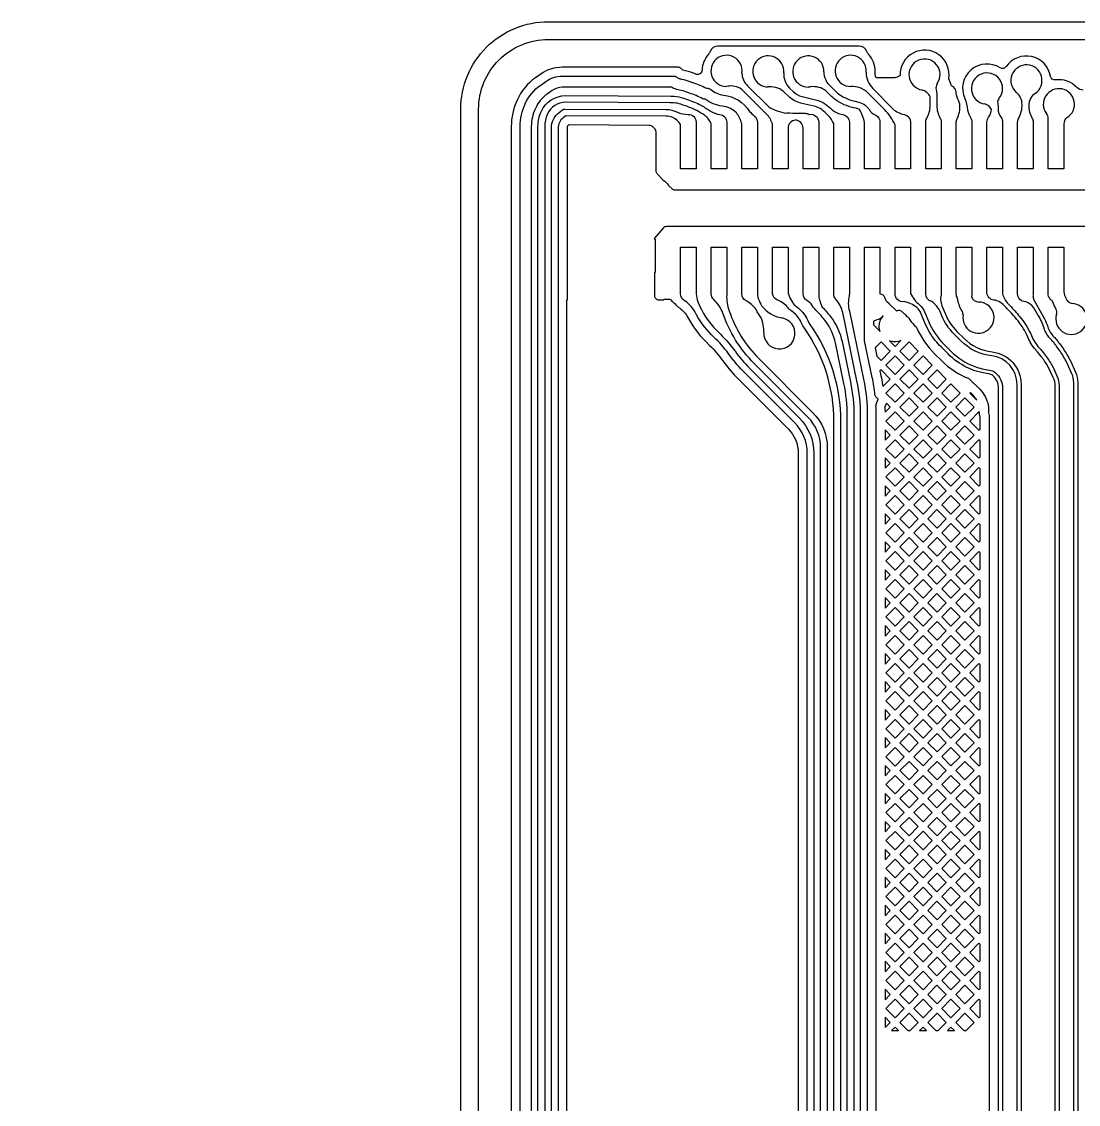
# Model space of a CAD drawing. Extents: x 726 to 3150, y -650 to 148.
# Drawn here: x 2597.8 to 2609.87, y -518.36 to -505.98 of the extents above; entities that cross this region are included whole.
import ezdxf

# ---------------------------------------------------------------- set-up
doc = ezdxf.new("R2010")
doc.units = 0
doc.layers.add('bak_bak_btr2-bcq2792', color=8, linetype='Continuous')
doc.layers.add('bak_outline', color=12, linetype='Continuous')

msp = doc.modelspace()

# ---------------------------------------------------------------- linework, layer by layer
at = {"layer": 'bak_bak_btr2-bcq2792'}
for p, q in [((2604.044, -507.164), (2604.044, -507.165)), ((2607.527, -509.447), (2607.604, -509.524)), ((2608.627, -510.227), (2608.71, -510.31)), ((2607.675, -510.342), (2607.658, -510.383)), ((2607.66, -510.647), (2607.66, -510.767)), ((2607.66, -510.967), (2607.66, -511.086)), ((2607.66, -511.287), (2607.66, -511.406)), ((2607.66, -511.606), (2607.66, -511.726)), ((2607.66, -511.926), (2607.66, -512.045)), ((2607.66, -512.246), (2607.66, -512.365)), ((2607.66, -512.565), (2607.66, -512.685)), ((2607.66, -512.885), (2607.66, -513.005)), ((2607.66, -513.205), (2607.66, -513.324)), ((2607.66, -513.525), (2607.66, -513.644)), ((2607.66, -513.844), (2607.66, -513.964)), ((2607.66, -514.164), (2607.66, -514.283)), ((2607.66, -514.484), (2607.66, -514.603)), ((2607.66, -514.803), (2607.66, -514.923)), ((2607.66, -515.123), (2607.66, -515.242)), ((2607.66, -515.443), (2607.66, -515.562)), ((2607.66, -515.762), (2607.66, -515.882)), ((2607.66, -516.082), (2607.66, -516.202)), ((2607.66, -516.402), (2607.66, -516.521)), ((2607.66, -516.721), (2607.66, -516.841)), ((2607.66, -517.041), (2607.66, -517.161)), ((2607.66, -517.361), (2607.66, -517.48)), ((2607.734, -517.514), (2607.814, -517.514)), ((2608.054, -517.514), (2608.134, -517.514)), ((2608.374, -517.514), (2608.453, -517.514))]:
    msp.add_line(p, q, dxfattribs=at)
for points in [[(2598, -555.381), (2598, -549.881, -0.196002), (2602.246, -539.466, 0.196006), (2603.017, -537.576), (2603.017, -506.983, -0.414216), (2603.814, -506.186), (2615.413, -506.186, -0.414216), (2616.21, -506.983), (2616.21, -537.991, -0.202307), (2611.708, -548.661, 0.202311), (2611.194, -549.881), (2611.194, -555.381, 0.202315), (2611.708, -556.601, -0.202307), (2616.21, -567.271), (2616.21, -588.803, -0.414217), (2615.413, -589.599), (2603.814, -589.599, -0.414217), (2603.017, -588.803), (2603.017, -567.686, 0.196007), (2602.246, -565.796, -0.196002)], [(2608.627, -510.547), (2608.733, -510.653), (2608.747, -510.639), (2608.747, -510.503, -0.149073), (2608.739, -510.475), (2608.739, -510.447), (2608.733, -510.441)]]:
    msp.add_lwpolyline(points, format="xyb", close=True, dxfattribs=at)
for points in [[(2609.925, -506.765, -0.213384), (2609.849, -506.734, 0.241314), (2609.608, -506.649, -0.405472), (2609.55, -506.608, 0.673839), (2609.044, -506.496, -0.403705), (2608.975, -506.51, 0.743973), (2608.57, -506.861, -0.095296), (2608.601, -506.992, 0.073841), (2608.639, -507.084, -0.140782), (2608.652, -507.131), (2608.652, -507.664), (2608.474, -507.664), (2608.474, -507.131, -0.111852), (2608.483, -507.092, 0.121106), (2608.516, -506.935, 0.040312), (2608.501, -506.893, -0.068653), (2608.473, -506.799, -0.117355), (2608.472, -506.788, -0.009736), (2608.47, -506.774, 0.242835), (2608.427, -506.719, -0.323133), (2608.413, -506.693), (2608.387, -506.635, 1.108351), (2607.832, -506.598), (2607.797, -506.618, -0.131162), (2607.772, -506.624), (2607.559, -506.624, -0.115319), (2607.546, -506.551, 0.192821), (2607.472, -506.356, -0.096877), (2607.452, -506.323, 0.310572), (2607.363, -506.262), (2605.751, -506.262, 0.307698), (2605.663, -506.322, -0.098491), (2605.642, -506.356, 0.18008), (2605.569, -506.537, -0.553907), (2605.494, -506.581, -0.016669), (2605.469, -506.572, 0.051771), (2605.35, -506.538), (2605.331, -506.519, 0.200027), (2605.295, -506.504), (2603.973, -506.504, 0.154805), (2603.726, -506.582), (2603.667, -506.624, 0.133964), (2603.457, -506.879, 0.108635), (2603.39, -507.182), (2603.39, -537.453, 0.032892)], [(2606.025, -506.57, 0.212417), (2606.09, -506.715), (2606.333, -506.958, 0.092261), (2606.532, -507.028, -0.073082), (2606.572, -507.025, 0.018851), (2606.703, -507.03), (2606.746, -507.03, -0.142247), (2606.794, -507.044, -0.481272), (2606.902, -507.131), (2606.902, -507.664), (2606.724, -507.664), (2606.724, -507.201, 0.400614), (2606.634, -507.107, 0.373595), (2606.552, -507.201), (2606.552, -507.664), (2606.374, -507.664), (2606.374, -507.149, 0.02562), (2606.346, -507.091, 0.069643), (2606.306, -507.039), (2606.036, -506.769, 0.216375), (2605.883, -506.719, -0.048426), (2605.849, -506.723)], [(2606.503, -506.568, 0.210322), (2606.569, -506.741), (2606.61, -506.781, 0.13674), (2606.713, -506.839), (2606.882, -506.88, -0.095), (2606.98, -506.926, -0.046444), (2607.054, -506.989, 0.14014), (2607.177, -507.043, -0.370296), (2607.252, -507.131), (2607.252, -507.664), (2607.074, -507.664), (2607.074, -507.146, 0.118952), (2606.936, -506.988, 0.094741), (2606.864, -506.954), (2606.695, -506.913, -0.136756), (2606.556, -506.835), (2606.516, -506.795, 0.216763), (2606.338, -506.729, -0.042408), (2606.332, -506.729, -0.008879), (2606.326, -506.729)], [(2606.961, -506.555, 0.223857), (2607.04, -506.723), (2607.104, -506.787, 0.063044), (2607.157, -506.828, 0.085793), (2607.343, -506.898, -0.185965), (2607.474, -506.98, -0.025898), (2607.496, -507.013, 0.048882), (2607.556, -507.053, -0.274061), (2607.602, -507.131), (2607.602, -507.664), (2607.424, -507.664), (2607.424, -507.137, 0.109896), (2607.367, -506.987, 0.075388), (2607.329, -506.973, -0.085935), (2607.118, -506.893, -0.062893), (2607.05, -506.84), (2606.986, -506.777, 0.218371), (2606.812, -506.728, -0.041052), (2606.805, -506.729, -0.031196), (2606.783, -506.73)], [(2607.444, -506.56, 0.19878), (2607.522, -506.747), (2607.752, -506.981, 0.131773), (2607.88, -507.044, -0.358867), (2607.952, -507.131), (2607.952, -507.664), (2607.774, -507.664), (2607.774, -507.161, 0.090889), (2607.656, -506.99), (2607.467, -506.8, 0.211918), (2607.266, -506.723)], [(2603.492, -537.454), (2603.492, -507.182, -0.10871), (2603.55, -506.921, -0.134201), (2603.726, -506.707), (2603.785, -506.666, -0.154702), (2603.973, -506.606), (2605.248, -506.606, -0.212605), (2605.295, -506.627, -0.004307), (2605.298, -506.628, 0.055906), (2605.335, -506.639, -0.050474), (2605.431, -506.667, 0.017202), (2605.464, -506.679, -0.039413), (2605.622, -506.743, -0.199063), (2605.668, -506.758, 0.147633), (2605.816, -506.822, -0.223747), (2606.112, -507.008, 0.034668), (2606.168, -507.061, -0.229825), (2606.202, -507.131), (2606.202, -507.664), (2606.024, -507.664), (2606.024, -507.146, 0.061393), (2605.962, -507.024, 0.161778), (2605.801, -506.948, -0.132205), (2605.605, -506.87, -0.114713), (2605.577, -506.863, 0.043026), (2605.425, -506.8, -0.017433), (2605.384, -506.785, 0.050805), (2605.312, -506.764, -0.055715), (2605.248, -506.745, 0.02011), (2605.24, -506.742, -0.076948), (2605.222, -506.733), (2603.973, -506.733, 0.154682), (2603.858, -506.769), (2603.799, -506.811, 0.135073), (2603.665, -506.975, 0.10878), (2603.619, -507.182), (2603.621, -537.471, -0.022228)], [(2608.257, -506.69, 0.08998), (2608.24, -506.739, -0.062307), (2608.251, -506.834), (2608.251, -506.942, 0.133816), (2608.291, -507.088, -0.127861), (2608.302, -507.131), (2608.302, -507.664), (2608.124, -507.664), (2608.124, -507.131, -0.134431), (2608.137, -507.086, 0.131808), (2608.175, -506.942), (2608.175, -506.842, 0.218682), (2608.082, -506.763)], [(2603.695, -537.453), (2603.695, -507.182, -0.109189), (2603.734, -507.006, -0.293787), (2604.011, -506.828), (2605.213, -506.834, -0.087447), (2605.226, -506.836), (2605.25, -506.836, -0.09463), (2605.357, -506.857, 0.017931), (2605.402, -506.872, -0.04849), (2605.558, -506.939, -0.031975), (2605.664, -507.005, 0.111532), (2605.774, -507.043, -0.380119), (2605.852, -507.131), (2605.852, -507.664), (2605.675, -507.664), (2605.675, -507.149, 0.120616), (2605.597, -507.051, 0.028624), (2605.508, -506.999, -0.018978), (2605.505, -506.997, 0.042779), (2605.379, -506.945, -0.018007), (2605.329, -506.927, 0.096113), (2605.248, -506.912), (2605.215, -506.912, -0.087447), (2605.202, -506.91), (2604.011, -506.904, 0.294479), (2603.804, -507.038, 0.1092), (2603.772, -507.182), (2603.772, -537.451, -0.017288)], [(2609.375, -506.801, 0.230139), (2609.301, -506.937, 0.128918), (2609.342, -507.089, -0.123822), (2609.352, -507.131), (2609.352, -507.664), (2609.174, -507.664), (2609.174, -507.131, -0.132484), (2609.187, -507.086, 0.133929), (2609.225, -506.928, 0.228313), (2609.159, -506.79)], [(2608.965, -506.856, 0.101658), (2608.945, -506.896, -0.047197), (2608.951, -506.96), (2608.951, -506.978, 0.163349), (2608.985, -507.078, -0.159913), (2609.002, -507.131), (2609.002, -507.664), (2608.824, -507.664), (2608.824, -507.131, -0.165886), (2608.843, -507.076, 0.149083), (2608.875, -506.985, 0.232465), (2608.799, -506.923)], [(2603.849, -537.458), (2603.848, -507.201, -0.238385), (2603.939, -507.02), (2603.977, -506.99, -0.173045), (2604.001, -506.981), (2605.16, -506.986, -0.125794), (2605.288, -507.019, 0.120092), (2605.41, -507.042, -0.425074), (2605.502, -507.131), (2605.502, -507.664), (2605.325, -507.664), (2605.325, -507.157, 0.113861), (2605.237, -507.078, 0.10351), (2605.16, -507.062), (2604.014, -507.058), (2603.983, -507.083, 0.235237), (2603.924, -507.201), (2603.925, -537.448, -0.102662)], [(2609.738, -507.079, 0.229582), (2609.702, -507.153), (2609.702, -507.664), (2609.524, -507.664), (2609.524, -507.091, 0.170625), (2609.503, -507.032)], [(2604.026, -536.339), (2604.026, -509.163), (2604.032, -509.163), (2604.032, -507.177, -0.094884), (2604.044, -507.164)], [(2604.044, -507.165), (2604.05, -507.16), (2604.964, -507.164, -0.197643), (2605, -507.179), (2605.025, -507.205, -0.198964), (2605.04, -507.24), (2605.04, -507.683, 0.063473), (2605.042, -507.696, 0.094287), (2605.061, -507.726), (2605.127, -507.793, -0.123008), (2605.187, -507.854), (2605.223, -507.891, 0.201987), (2605.259, -507.906), (2613.53, -507.906, -0.28875), (2613.656, -507.985), (2613.774, -508.267, -0.043855), (2613.833, -508.405, -0.004366), (2613.894, -508.521, -0.10458), (2613.897, -508.531, -0.084845), (2613.902, -508.561), (2613.902, -509.35, -0.200406), (2613.876, -509.413), (2613.848, -509.441), (2613.848, -537.867, -0.202318)], [(2613.553, -508.325), (2605.164, -508.325, 0.21739), (2605.126, -508.342), (2605.025, -508.458), (2605.025, -508.467), (2605.034, -508.467), (2605.034, -508.848), (2605.025, -508.848), (2605.025, -509.113, 0.414254), (2605.075, -509.163), (2605.13, -509.163, 0.414689), (2605.134, -509.159, -0.414689), (2605.139, -509.154), (2605.197, -509.154, -0.229598), (2605.217, -509.164, 0.110741), (2605.257, -509.203, 0.098354), (2605.31, -509.255, -0.111785), (2605.397, -509.344, 0.079082), (2605.607, -509.634), (2605.656, -509.682, -0.039374), (2605.806, -509.858, 0.039329), (2605.985, -510.068), (2606.554, -510.638, -0.198753), (2606.669, -510.915), (2606.669, -537.464, -0.013224)], [(2606.771, -537.464), (2606.771, -510.915, 0.198834), (2606.626, -510.565), (2606.057, -509.996, -0.039378), (2605.888, -509.798, 0.039321), (2605.728, -509.61), (2605.679, -509.562, -0.07943), (2605.487, -509.296, 0.116263), (2605.366, -509.169, -0.256525), (2605.325, -509.094), (2605.325, -508.561), (2605.502, -508.561), (2605.502, -509.092, 0.062755), (2605.521, -509.186, 0.10138), (2605.733, -509.508), (2605.782, -509.556, -0.039361), (2605.95, -509.754, 0.039333), (2606.111, -509.942), (2606.68, -510.512, -0.198833), (2606.847, -510.915), (2606.847, -537.537, -0.010052)], [(2606.924, -537.465), (2606.924, -510.852, 0.198756), (2606.778, -510.502), (2606.165, -509.888, -0.114208), (2605.807, -509.314, 0.112375), (2605.703, -509.159, -0.208771), (2605.675, -509.094), (2605.675, -508.561), (2605.852, -508.561), (2605.852, -509.094, -0.021854), (2605.852, -509.102, 0.114045), (2605.879, -509.289, 0.114299), (2606.219, -509.834), (2606.832, -510.448, -0.19875), (2607, -510.852), (2607, -537.472, -0.014443)], [(2606.024, -509.094), (2606.024, -508.561), (2606.202, -508.561), (2606.202, -509.091, 0.048379), (2606.212, -509.148, 0.026944), (2606.251, -509.233, 0.176741), (2606.48, -509.369)], [(2607.076, -537.476), (2607.076, -510.552, 0.153996), (2606.739, -509.485, -0.046151), (2606.707, -509.428, 0.107672), (2606.622, -509.314, 0.010697), (2606.613, -509.307), (2606.585, -509.285, -0.054462), (2606.555, -509.255, 0.126301), (2606.432, -509.165, -0.273462), (2606.375, -509.094), (2606.374, -509.094), (2606.374, -508.561), (2606.552, -508.561), (2606.552, -509.074, 0.038877), (2606.565, -509.119, 0.030719), (2606.605, -509.195, -0.021779), (2606.607, -509.198, 0.011118), (2606.615, -509.209, 0.050188), (2606.632, -509.225), (2606.672, -509.256, -0.108125), (2606.776, -509.397, 0.046187), (2606.802, -509.442, -0.153948), (2607.152, -510.552), (2607.152, -537.476, -0.014254)], [(2607.228, -537.464), (2607.228, -510.488, 0.051196), (2607.19, -510.117), (2607.094, -509.655, 0.110452), (2606.983, -509.409, 0.035181), (2606.87, -509.279, -0.070248), (2606.815, -509.207, 0.04678), (2606.767, -509.17, -0.261115), (2606.724, -509.094), (2606.724, -508.561), (2606.902, -508.561), (2606.902, -509.094, 0.1208), (2606.943, -509.244, -0.029988), (2607.044, -509.363, -0.110415), (2607.169, -509.64), (2607.265, -510.101, -0.051195), (2607.305, -510.488), (2607.305, -537.48, -0.014083)], [(2607.381, -537.464), (2607.381, -510.488, 0.051225), (2607.339, -510.086), (2607.178, -509.307, 0.117475), (2607.097, -509.154, -0.185435), (2607.074, -509.094), (2607.074, -508.561), (2607.252, -508.561), (2607.252, -509.094, -0.059051), (2607.25, -509.115, 0.119815), (2607.252, -509.291), (2607.414, -510.07, -0.051225), (2607.457, -510.488), (2607.457, -537.484, -0.013918)], [(2607.559, -537.464), (2607.557, -510.396), (2607.556, -510.376, -0.108269), (2607.56, -510.355), (2607.583, -510.299), (2607.56, -510.276, -0.170406), (2607.545, -510.246, 0.011492), (2607.532, -510.148, 0.011591), (2607.514, -510.049), (2607.427, -509.63, -0.052142), (2607.426, -509.62), (2607.424, -508.561), (2607.602, -508.561), (2607.602, -509.094, -0.339487), (2607.652, -509.131, 0.16286), (2607.699, -509.197, -0.038665), (2607.705, -509.202), (2607.79, -509.287, -0.005021), (2607.793, -509.288, -0.359474), (2607.857, -509.298, 0.024067), (2607.885, -509.327, -0.031852), (2607.901, -509.343, -0.009991), (2607.903, -509.344), (2607.919, -509.358, -0.079592), (2607.93, -509.37, 0.058637), (2607.993, -509.45, -0.035263), (2607.998, -509.455), (2608.014, -509.471, -0.094616), (2608.024, -509.486, 0.092299), (2608.224, -509.778), (2608.304, -509.857, 0.102538), (2608.612, -510.059, -0.103067), (2608.629, -510.071), (2608.742, -510.183, -0.13301), (2608.839, -510.366, -0.058601), (2608.84, -510.377), (2608.84, -510.455, -0.149073), (2608.849, -510.483), (2608.847, -537.884)], [(2608.957, -537.678), (2608.957, -510.172, 0.221271), (2608.89, -510.028, 0.144452), (2608.847, -510.009, -0.166207), (2608.38, -509.781), (2608.3, -509.701, -0.029153), (2608.234, -509.627, -0.068886), (2608.115, -509.424), (2608.073, -509.323, 0.101573), (2608.023, -509.25, 0.113036), (2607.88, -509.182, -0.470358), (2607.774, -509.094), (2607.774, -508.561), (2607.952, -508.561), (2607.952, -509.091, 0.11679), (2608.055, -509.219, -0.100506), (2608.114, -509.305), (2608.156, -509.406, 0.098182), (2608.332, -509.669), (2608.412, -509.749, 0.109141), (2608.686, -509.924, 0.056733), (2608.853, -509.965, -0.144836), (2608.919, -509.993, -0.222382), (2609.002, -510.173), (2609.002, -537.678, -0.006013)], [(2609.169, -537.678), (2609.169, -510.128, 0.381345), (2608.878, -509.802, -0.16949), (2608.528, -509.633), (2608.449, -509.553, -0.098208), (2608.308, -509.344), (2608.285, -509.289, 0.118408), (2608.194, -509.181, -0.352449), (2608.124, -509.094), (2608.124, -508.561), (2608.302, -508.561), (2608.302, -509.094, -0.108762), (2608.294, -509.132, -0.03229), (2608.294, -509.134, 0.080825), (2608.31, -509.23), (2608.35, -509.326, 0.098209), (2608.48, -509.522), (2608.56, -509.601, 0.169565), (2608.883, -509.757, -0.381208), (2609.214, -510.128), (2609.214, -537.678, -0.006311)], [(2608.474, -509.094), (2608.474, -508.561), (2608.652, -508.561), (2608.652, -509.094, -0.088469), (2608.647, -509.125, 0.295414), (2608.73, -509.187)], [(2609.603, -537.932), (2609.603, -510.143, 0.108703), (2609.582, -510.048), (2609.52, -509.92, 0.029792), (2609.443, -509.808, 0.019513), (2609.386, -509.741, -0.034041), (2609.385, -509.738), (2609.382, -509.735, -0.080798), (2609.29, -509.588, 0.072597), (2609.18, -509.403, 0.023127), (2609.063, -509.272, -0.019129), (2609.032, -509.238, 0.122203), (2608.921, -509.166, -0.383745), (2608.826, -509.094), (2608.824, -509.094), (2608.824, -508.561), (2609.002, -508.561), (2609.002, -509.094), (2609.002, -509.094)], [(2609.816, -537.986), (2609.816, -510.107, 0.108718), (2609.794, -510.006), (2609.736, -509.88, 0.027429), (2609.699, -509.812, 0.02755), (2609.616, -509.689, -0.007135), (2609.59, -509.653, 0.043727), (2609.557, -509.616, -0.118435), (2609.476, -509.485, 0.051128), (2609.407, -509.332), (2609.361, -509.252, 0.126819), (2609.267, -509.183, -0.42768), (2609.174, -509.094), (2609.174, -508.561), (2609.352, -508.561), (2609.352, -509.094, -0.067637), (2609.349, -509.118, 0.050819), (2609.361, -509.163), (2609.483, -509.381, -0.027924), (2609.518, -509.471, 0.118348), (2609.589, -509.584, -0.043651), (2609.626, -509.627, 0.00712), (2609.652, -509.662, -0.027559), (2609.738, -509.788, -0.027365), (2609.777, -509.861), (2609.835, -509.987, -0.108713), (2609.861, -510.107), (2609.861, -537.995, -0.161553)], [(2609.524, -509.094), (2609.524, -508.561), (2609.702, -508.561), (2609.702, -509.07, 0.036255), (2609.724, -509.143, 0.268455), (2609.798, -509.203)], [(2606.275, -509.537, 0.112851), (2606.243, -509.367, -0.02878), (2606.186, -509.274, 0.129712), (2606.072, -509.173, -0.27906), (2606.024, -509.094)], [(2608.551, -509.335, 0.139528), (2608.537, -509.285, -0.111541), (2608.489, -509.143, -0.146238), (2608.474, -509.094)], [(2609.002, -509.094, 0.121337), (2609.066, -509.208, 0.019362), (2609.095, -509.24, -0.02312), (2609.215, -509.374, -0.072599), (2609.332, -509.571, 0.083716), (2609.42, -509.71, -0.019522), (2609.479, -509.781, -0.029798), (2609.559, -509.897, -0.027235), (2609.587, -509.949), (2609.623, -510.029, -0.108704), (2609.648, -510.143), (2609.648, -537.932, -0.009118)], [(2609.619, -509.328, 0.176208), (2609.612, -509.264, -0.032019), (2609.577, -509.185, 0.093069), (2609.55, -509.16, -0.235715), (2609.538, -509.141, -0.139182), (2609.524, -509.094)], [(2607.604, -509.524, -0.085542), (2607.593, -509.464, -0.183452), (2607.638, -509.346), (2607.636, -509.344, -0.293755), (2607.567, -509.389, -0.112324), (2607.531, -509.405), (2607.527, -509.409), (2607.527, -509.447)], [(2607.84, -509.628, -0.10005), (2607.771, -509.642, -0.085536), (2607.712, -509.632)], [(2607.602, -509.974), (2607.613, -510.028), (2607.613, -510.029, -0.011589), (2607.632, -510.132), (2607.632, -510.132, -0.002402), (2607.635, -510.152)], [(2608.71, -510.31, 0.060041), (2608.668, -510.253), (2608.635, -510.22), (2608.627, -510.227)], [(2607.658, -510.383), (2607.658, -510.391), (2607.658, -510.392, -0.006209), (2607.66, -510.447)]]:
    msp.add_lwpolyline(points, format="xyb", dxfattribs=at)
for points in [[(2607.547, -509.709), (2607.567, -509.807), (2607.614, -509.854), (2607.72, -509.748), (2607.614, -509.642)], [(2607.828, -509.748), (2607.934, -509.854), (2608.04, -509.748), (2607.934, -509.642)], [(2607.668, -509.908), (2607.774, -510.014), (2607.88, -509.908), (2607.774, -509.802)], [(2607.988, -509.908), (2608.094, -510.014), (2608.2, -509.908), (2608.094, -509.802)], [(2607.828, -510.067), (2607.934, -510.173), (2608.04, -510.068), (2607.934, -509.962)], [(2608.148, -510.068), (2608.254, -510.174), (2608.36, -510.068), (2608.254, -509.962)], [(2607.668, -510.227), (2607.774, -510.333), (2607.88, -510.227), (2607.774, -510.121)], [(2607.988, -510.227), (2608.094, -510.333), (2608.2, -510.227), (2608.094, -510.121)], [(2608.307, -510.227), (2608.413, -510.333), (2608.519, -510.227), (2608.413, -510.121)], [(2607.828, -510.387), (2607.934, -510.493), (2608.04, -510.387), (2607.934, -510.281)], [(2608.148, -510.387), (2608.254, -510.493), (2608.359, -510.387), (2608.254, -510.281)], [(2608.467, -510.387), (2608.573, -510.493), (2608.679, -510.387), (2608.573, -510.281)], [(2607.668, -510.547), (2607.774, -510.653), (2607.88, -510.547), (2607.774, -510.441)], [(2607.988, -510.547), (2608.094, -510.653), (2608.2, -510.547), (2608.094, -510.441)], [(2608.307, -510.547), (2608.413, -510.653), (2608.519, -510.547), (2608.413, -510.441)], [(2607.828, -510.707), (2607.934, -510.813), (2608.04, -510.707), (2607.934, -510.601)], [(2608.148, -510.707), (2608.254, -510.813), (2608.36, -510.707), (2608.254, -510.601)], [(2608.467, -510.707), (2608.573, -510.813), (2608.679, -510.707), (2608.573, -510.601)], [(2607.668, -510.867), (2607.774, -510.973), (2607.88, -510.867), (2607.774, -510.761)], [(2607.988, -510.867), (2608.094, -510.973), (2608.2, -510.867), (2608.094, -510.761)], [(2608.307, -510.867), (2608.413, -510.973), (2608.519, -510.867), (2608.413, -510.761)], [(2608.627, -510.867), (2608.733, -510.973), (2608.747, -510.958), (2608.747, -510.775), (2608.733, -510.761)], [(2607.828, -511.027), (2607.934, -511.133), (2608.04, -511.027), (2607.934, -510.921)], [(2608.148, -511.027), (2608.254, -511.133), (2608.36, -511.027), (2608.254, -510.921)], [(2608.467, -511.027), (2608.573, -511.133), (2608.679, -511.027), (2608.573, -510.921)], [(2607.668, -511.186), (2607.774, -511.292), (2607.88, -511.187), (2607.774, -511.081)], [(2607.988, -511.187), (2608.094, -511.293), (2608.2, -511.187), (2608.094, -511.081)], [(2608.307, -511.187), (2608.413, -511.292), (2608.519, -511.186), (2608.413, -511.081)], [(2608.627, -511.186), (2608.733, -511.292), (2608.747, -511.278), (2608.747, -511.095), (2608.733, -511.08)], [(2607.828, -511.346), (2607.934, -511.452), (2608.04, -511.346), (2607.934, -511.24)], [(2608.148, -511.346), (2608.253, -511.452), (2608.359, -511.346), (2608.254, -511.24)], [(2608.467, -511.346), (2608.573, -511.452), (2608.679, -511.346), (2608.573, -511.24)], [(2607.668, -511.506), (2607.774, -511.612), (2607.88, -511.506), (2607.774, -511.4)], [(2607.988, -511.506), (2608.094, -511.612), (2608.2, -511.506), (2608.094, -511.4)], [(2608.307, -511.506), (2608.413, -511.612), (2608.519, -511.506), (2608.413, -511.4)], [(2608.627, -511.506), (2608.733, -511.612), (2608.747, -511.598), (2608.747, -511.415), (2608.733, -511.4)], [(2607.828, -511.666), (2607.934, -511.772), (2608.04, -511.666), (2607.934, -511.56)], [(2608.148, -511.666), (2608.254, -511.772), (2608.359, -511.666), (2608.253, -511.56)], [(2608.467, -511.666), (2608.573, -511.772), (2608.679, -511.666), (2608.573, -511.56)], [(2607.668, -511.826), (2607.774, -511.932), (2607.88, -511.826), (2607.774, -511.72)], [(2607.988, -511.826), (2608.094, -511.932), (2608.2, -511.826), (2608.094, -511.72)], [(2608.307, -511.826), (2608.413, -511.932), (2608.519, -511.826), (2608.413, -511.72)], [(2608.627, -511.826), (2608.733, -511.932), (2608.747, -511.917), (2608.747, -511.734), (2608.733, -511.72)], [(2607.828, -511.986), (2607.934, -512.092), (2608.04, -511.986), (2607.934, -511.88)], [(2608.148, -511.986), (2608.254, -512.092), (2608.36, -511.986), (2608.254, -511.88)], [(2608.467, -511.986), (2608.573, -512.092), (2608.679, -511.986), (2608.573, -511.88)], [(2607.668, -512.146), (2607.774, -512.252), (2607.88, -512.146), (2607.774, -512.04)], [(2607.988, -512.146), (2608.094, -512.252), (2608.2, -512.146), (2608.094, -512.04)], [(2608.307, -512.146), (2608.413, -512.252), (2608.519, -512.146), (2608.413, -512.04)], [(2608.627, -512.146), (2608.733, -512.252), (2608.747, -512.237), (2608.747, -512.054), (2608.733, -512.04)], [(2607.828, -512.305), (2607.934, -512.411), (2608.04, -512.306), (2607.934, -512.2)], [(2608.148, -512.306), (2608.253, -512.411), (2608.359, -512.305), (2608.254, -512.2)], [(2608.467, -512.305), (2608.573, -512.411), (2608.679, -512.305), (2608.573, -512.199)], [(2607.668, -512.465), (2607.774, -512.571), (2607.88, -512.465), (2607.774, -512.359)], [(2607.988, -512.465), (2608.094, -512.571), (2608.2, -512.465), (2608.094, -512.359)], [(2608.307, -512.465), (2608.413, -512.571), (2608.519, -512.465), (2608.413, -512.359)], [(2608.627, -512.465), (2608.733, -512.571), (2608.747, -512.557), (2608.747, -512.374), (2608.733, -512.359)], [(2607.828, -512.625), (2607.934, -512.731), (2608.04, -512.625), (2607.934, -512.519)], [(2608.148, -512.625), (2608.254, -512.731), (2608.359, -512.625), (2608.253, -512.519)], [(2608.467, -512.625), (2608.573, -512.731), (2608.679, -512.625), (2608.573, -512.519)], [(2607.668, -512.785), (2607.774, -512.891), (2607.88, -512.785), (2607.774, -512.679)], [(2607.988, -512.785), (2608.094, -512.891), (2608.2, -512.785), (2608.094, -512.679)], [(2608.307, -512.785), (2608.413, -512.891), (2608.519, -512.785), (2608.413, -512.679)], [(2608.627, -512.785), (2608.733, -512.891), (2608.747, -512.876), (2608.747, -512.693), (2608.733, -512.679)], [(2607.828, -512.945), (2607.934, -513.051), (2608.04, -512.945), (2607.934, -512.839)], [(2608.148, -512.945), (2608.254, -513.051), (2608.36, -512.945), (2608.254, -512.839)], [(2608.467, -512.945), (2608.573, -513.051), (2608.679, -512.945), (2608.573, -512.839)], [(2607.668, -513.105), (2607.774, -513.211), (2607.88, -513.105), (2607.774, -512.999)], [(2607.988, -513.105), (2608.094, -513.211), (2608.2, -513.105), (2608.094, -512.999)], [(2608.307, -513.105), (2608.413, -513.211), (2608.519, -513.105), (2608.413, -512.999)], [(2608.627, -513.105), (2608.733, -513.211), (2608.747, -513.196), (2608.747, -513.013), (2608.733, -512.999)], [(2607.828, -513.265), (2607.934, -513.371), (2608.04, -513.265), (2607.934, -513.158)], [(2608.148, -513.265), (2608.254, -513.37), (2608.359, -513.265), (2608.254, -513.159)], [(2608.467, -513.265), (2608.573, -513.371), (2608.679, -513.265), (2608.573, -513.158)], [(2607.668, -513.424), (2607.774, -513.53), (2607.88, -513.424), (2607.774, -513.318)], [(2607.988, -513.424), (2608.094, -513.53), (2608.2, -513.424), (2608.094, -513.318)], [(2608.307, -513.424), (2608.413, -513.53), (2608.519, -513.424), (2608.413, -513.318)], [(2608.627, -513.424), (2608.733, -513.53), (2608.747, -513.516), (2608.747, -513.333), (2608.733, -513.318)], [(2607.828, -513.584), (2607.934, -513.69), (2608.04, -513.584), (2607.934, -513.478)], [(2608.148, -513.584), (2608.254, -513.69), (2608.36, -513.584), (2608.254, -513.478)], [(2608.467, -513.584), (2608.573, -513.69), (2608.679, -513.584), (2608.573, -513.478)], [(2607.668, -513.744), (2607.774, -513.85), (2607.88, -513.744), (2607.774, -513.638)], [(2607.988, -513.744), (2608.094, -513.85), (2608.2, -513.744), (2608.094, -513.638)], [(2608.307, -513.744), (2608.413, -513.85), (2608.519, -513.744), (2608.413, -513.638)], [(2608.627, -513.744), (2608.733, -513.85), (2608.747, -513.836), (2608.747, -513.653), (2608.733, -513.638)], [(2607.828, -513.904), (2607.934, -514.01), (2608.04, -513.904), (2607.934, -513.798)], [(2608.148, -513.904), (2608.254, -514.01), (2608.36, -513.904), (2608.254, -513.798)], [(2608.467, -513.904), (2608.573, -514.01), (2608.679, -513.904), (2608.573, -513.798)], [(2607.668, -514.064), (2607.774, -514.17), (2607.88, -514.064), (2607.774, -513.958)], [(2607.988, -514.064), (2608.094, -514.17), (2608.2, -514.064), (2608.094, -513.958)], [(2608.307, -514.064), (2608.413, -514.17), (2608.519, -514.064), (2608.413, -513.958)], [(2608.627, -514.064), (2608.733, -514.17), (2608.747, -514.155), (2608.747, -513.972), (2608.733, -513.958)], [(2607.828, -514.224), (2607.934, -514.33), (2608.04, -514.224), (2607.934, -514.118)], [(2608.148, -514.224), (2608.254, -514.329), (2608.359, -514.224), (2608.254, -514.118)], [(2608.467, -514.224), (2608.573, -514.33), (2608.679, -514.224), (2608.573, -514.118)], [(2607.668, -514.384), (2607.774, -514.49), (2607.88, -514.384), (2607.774, -514.277)], [(2607.988, -514.384), (2608.094, -514.489), (2608.2, -514.383), (2608.094, -514.277)], [(2608.307, -514.383), (2608.413, -514.489), (2608.519, -514.384), (2608.413, -514.277)], [(2608.627, -514.384), (2608.733, -514.489), (2608.747, -514.475), (2608.747, -514.292), (2608.733, -514.277)], [(2607.828, -514.543), (2607.934, -514.649), (2608.04, -514.543), (2607.934, -514.437)], [(2608.148, -514.543), (2608.254, -514.649), (2608.36, -514.543), (2608.254, -514.437)], [(2608.467, -514.543), (2608.573, -514.649), (2608.679, -514.543), (2608.573, -514.437)], [(2607.668, -514.703), (2607.774, -514.809), (2607.88, -514.703), (2607.774, -514.597)], [(2607.988, -514.703), (2608.094, -514.809), (2608.2, -514.703), (2608.094, -514.597)], [(2608.307, -514.703), (2608.413, -514.809), (2608.519, -514.703), (2608.413, -514.597)], [(2608.627, -514.703), (2608.733, -514.809), (2608.747, -514.795), (2608.747, -514.612), (2608.733, -514.597)], [(2607.828, -514.863), (2607.934, -514.969), (2608.04, -514.863), (2607.934, -514.757)], [(2608.148, -514.863), (2608.253, -514.969), (2608.359, -514.863), (2608.254, -514.757)], [(2608.467, -514.863), (2608.573, -514.969), (2608.679, -514.863), (2608.573, -514.757)], [(2607.668, -515.023), (2607.774, -515.129), (2607.88, -515.023), (2607.774, -514.917)], [(2607.988, -515.023), (2608.094, -515.129), (2608.2, -515.023), (2608.094, -514.917)], [(2608.307, -515.023), (2608.413, -515.129), (2608.519, -515.023), (2608.413, -514.917)], [(2608.627, -515.023), (2608.733, -515.129), (2608.747, -515.114), (2608.747, -514.931), (2608.733, -514.917)], [(2607.828, -515.183), (2607.934, -515.289), (2608.04, -515.183), (2607.934, -515.077)], [(2608.148, -515.183), (2608.254, -515.289), (2608.359, -515.183), (2608.253, -515.077)], [(2608.467, -515.183), (2608.573, -515.289), (2608.679, -515.183), (2608.573, -515.077)], [(2607.668, -515.343), (2607.774, -515.448), (2607.88, -515.342), (2607.774, -515.237)], [(2607.988, -515.342), (2608.094, -515.448), (2608.2, -515.342), (2608.094, -515.236)], [(2608.307, -515.342), (2608.413, -515.448), (2608.519, -515.343), (2608.413, -515.237)], [(2608.627, -515.343), (2608.733, -515.448), (2608.747, -515.434), (2608.747, -515.251), (2608.733, -515.237)], [(2607.828, -515.502), (2607.934, -515.608), (2608.04, -515.502), (2607.934, -515.396)], [(2608.148, -515.502), (2608.254, -515.608), (2608.36, -515.502), (2608.254, -515.396)], [(2608.467, -515.502), (2608.573, -515.608), (2608.679, -515.502), (2608.573, -515.396)], [(2607.668, -515.662), (2607.774, -515.768), (2607.88, -515.662), (2607.774, -515.556)], [(2607.988, -515.662), (2608.094, -515.768), (2608.2, -515.662), (2608.094, -515.556)], [(2608.307, -515.662), (2608.413, -515.768), (2608.519, -515.662), (2608.413, -515.556)], [(2608.627, -515.662), (2608.733, -515.768), (2608.747, -515.754), (2608.747, -515.571), (2608.733, -515.556)], [(2607.828, -515.822), (2607.934, -515.928), (2608.04, -515.822), (2607.934, -515.716)], [(2608.148, -515.822), (2608.253, -515.928), (2608.359, -515.822), (2608.254, -515.716)], [(2608.467, -515.822), (2608.573, -515.928), (2608.679, -515.822), (2608.573, -515.716)], [(2607.668, -515.982), (2607.774, -516.088), (2607.88, -515.982), (2607.774, -515.876)], [(2607.988, -515.982), (2608.094, -516.088), (2608.2, -515.982), (2608.094, -515.876)], [(2608.307, -515.982), (2608.413, -516.088), (2608.519, -515.982), (2608.413, -515.876)], [(2608.627, -515.982), (2608.733, -516.088), (2608.747, -516.074), (2608.747, -515.89), (2608.733, -515.876)], [(2607.828, -516.142), (2607.934, -516.248), (2608.04, -516.142), (2607.934, -516.036)], [(2608.148, -516.142), (2608.254, -516.248), (2608.359, -516.142), (2608.253, -516.036)], [(2608.467, -516.142), (2608.573, -516.248), (2608.679, -516.142), (2608.573, -516.036)], [(2607.668, -516.302), (2607.774, -516.408), (2607.88, -516.302), (2607.774, -516.196)], [(2607.988, -516.302), (2608.094, -516.408), (2608.2, -516.302), (2608.094, -516.196)], [(2608.307, -516.302), (2608.413, -516.408), (2608.519, -516.302), (2608.413, -516.196)], [(2608.627, -516.302), (2608.733, -516.408), (2608.747, -516.393), (2608.747, -516.21), (2608.733, -516.196)], [(2607.828, -516.461), (2607.934, -516.567), (2608.04, -516.461), (2607.934, -516.355)], [(2608.148, -516.461), (2608.254, -516.567), (2608.36, -516.461), (2608.254, -516.355)], [(2608.467, -516.461), (2608.573, -516.567), (2608.679, -516.461), (2608.573, -516.356)], [(2607.668, -516.621), (2607.774, -516.727), (2607.88, -516.621), (2607.774, -516.515)], [(2607.988, -516.621), (2608.094, -516.727), (2608.2, -516.621), (2608.094, -516.515)], [(2608.307, -516.621), (2608.413, -516.727), (2608.519, -516.621), (2608.413, -516.515)], [(2608.627, -516.621), (2608.733, -516.727), (2608.747, -516.713), (2608.747, -516.53), (2608.733, -516.515)], [(2607.828, -516.781), (2607.934, -516.887), (2608.04, -516.781), (2607.934, -516.675)], [(2608.148, -516.781), (2608.253, -516.887), (2608.359, -516.781), (2608.254, -516.675)], [(2608.467, -516.781), (2608.573, -516.887), (2608.679, -516.781), (2608.573, -516.675)], [(2607.668, -516.941), (2607.774, -517.047), (2607.88, -516.941), (2607.774, -516.835)], [(2607.988, -516.941), (2608.094, -517.047), (2608.2, -516.941), (2608.094, -516.835)], [(2608.307, -516.941), (2608.413, -517.047), (2608.519, -516.941), (2608.413, -516.835)], [(2608.627, -516.941), (2608.733, -517.047), (2608.747, -517.033), (2608.747, -516.849), (2608.733, -516.835)], [(2607.828, -517.101), (2607.934, -517.207), (2608.04, -517.101), (2607.934, -516.995)], [(2608.148, -517.101), (2608.254, -517.207), (2608.359, -517.101), (2608.253, -516.995)], [(2608.467, -517.101), (2608.573, -517.207), (2608.679, -517.101), (2608.573, -516.995)], [(2607.668, -517.261), (2607.774, -517.367), (2607.88, -517.261), (2607.774, -517.155)], [(2607.988, -517.261), (2608.094, -517.367), (2608.2, -517.261), (2608.094, -517.155)], [(2608.307, -517.261), (2608.413, -517.367), (2608.519, -517.261), (2608.413, -517.155)], [(2608.627, -517.261), (2608.733, -517.367), (2608.747, -517.352), (2608.747, -517.169), (2608.733, -517.155)], [(2607.828, -517.421), (2607.922, -517.514), (2607.946, -517.514), (2608.04, -517.421), (2607.934, -517.315)], [(2608.148, -517.421), (2608.241, -517.514), (2608.266, -517.514), (2608.36, -517.421), (2608.254, -517.315)], [(2608.467, -517.421), (2608.561, -517.514), (2608.585, -517.514), (2608.679, -517.421), (2608.573, -517.315)]]:
    msp.add_lwpolyline(points, close=True, dxfattribs=at)
for points in [[(2607.712, -509.632), (2607.774, -509.694), (2607.84, -509.628)], [(2607.635, -510.152), (2607.72, -510.067), (2607.614, -509.962), (2607.602, -509.974)], [(2607.66, -510.447), (2607.72, -510.387), (2607.675, -510.342)], [(2607.66, -510.767), (2607.72, -510.707), (2607.66, -510.647)], [(2607.66, -511.086), (2607.72, -511.027), (2607.66, -510.967)], [(2607.66, -511.406), (2607.72, -511.346), (2607.66, -511.287)], [(2607.66, -511.726), (2607.72, -511.666), (2607.66, -511.606)], [(2607.66, -512.045), (2607.72, -511.986), (2607.66, -511.926)], [(2607.66, -512.365), (2607.72, -512.305), (2607.66, -512.246)], [(2607.66, -512.685), (2607.72, -512.625), (2607.66, -512.565)], [(2607.66, -513.005), (2607.72, -512.945), (2607.66, -512.885)], [(2607.66, -513.324), (2607.72, -513.265), (2607.66, -513.205)], [(2607.66, -513.644), (2607.72, -513.584), (2607.66, -513.525)], [(2607.66, -513.964), (2607.72, -513.904), (2607.66, -513.844)], [(2607.66, -514.283), (2607.72, -514.224), (2607.66, -514.164)], [(2607.66, -514.603), (2607.72, -514.543), (2607.66, -514.484)], [(2607.66, -514.923), (2607.72, -514.863), (2607.66, -514.803)], [(2607.66, -515.242), (2607.72, -515.183), (2607.66, -515.123)], [(2607.66, -515.562), (2607.72, -515.502), (2607.66, -515.443)], [(2607.66, -515.882), (2607.72, -515.822), (2607.66, -515.762)], [(2607.66, -516.202), (2607.72, -516.142), (2607.66, -516.082)], [(2607.66, -516.521), (2607.72, -516.461), (2607.66, -516.402)], [(2607.66, -516.841), (2607.72, -516.781), (2607.66, -516.721)], [(2607.66, -517.161), (2607.72, -517.101), (2607.66, -517.041)], [(2607.66, -517.48), (2607.72, -517.421), (2607.66, -517.361)], [(2607.814, -517.514), (2607.774, -517.474), (2607.734, -517.514)], [(2608.134, -517.514), (2608.094, -517.474), (2608.054, -517.514)], [(2608.453, -517.514), (2608.413, -517.474), (2608.374, -517.514)]]:
    msp.add_lwpolyline(points, dxfattribs=at)
for centre, start, end in [((2605.849, -506.545), 351.777, 269.9066), ((2606.326, -506.551), 354.4177, 269.9991), ((2606.783, -506.552), 359.1922, 269.9766), ((2607.266, -506.545), 355.3763, 269.894), ((2608.111, -506.588), 325.1337, 260.3836), ((2608.825, -506.747), 322.017, 261.536), ((2609.275, -506.655), 304.2602, 229.588), ((2609.646, -506.927), 301.364, 216.3639), ((2608.727, -509.365), 170.241, 89.1374), ((2609.789, -509.38), 163.0694, 87.1881), ((2606.453, -509.545), 177.6474, 81.0207)]:
    msp.add_arc(centre, 0.178, start, end, dxfattribs=at)
at = {"layer": 'bak_outline'}
msp.add_lwpolyline([(2603.814, -505.983), (2615.413, -505.983, -0.414215), (2616.413, -506.983), (2616.413, -537.991, -0.202312), (2611.85, -548.807, 0.202309), (2611.397, -549.881), (2611.397, -555.381, 0.202309), (2611.85, -556.456, -0.202312), (2616.413, -567.272), (2616.413, -588.803, -0.414215), (2615.413, -589.803), (2603.814, -589.803, -0.414215), (2602.814, -588.803), (2602.814, -567.686, 0.196013), (2602.101, -565.938, -0.196007), (2597.797, -555.381), (2597.797, -549.881, -0.196007), (2602.101, -539.324, 0.196013), (2602.814, -537.576), (2602.814, -506.983, -0.414215)], format="xyb", close=True, dxfattribs=at)

doc.saveas('drawing.dxf')
